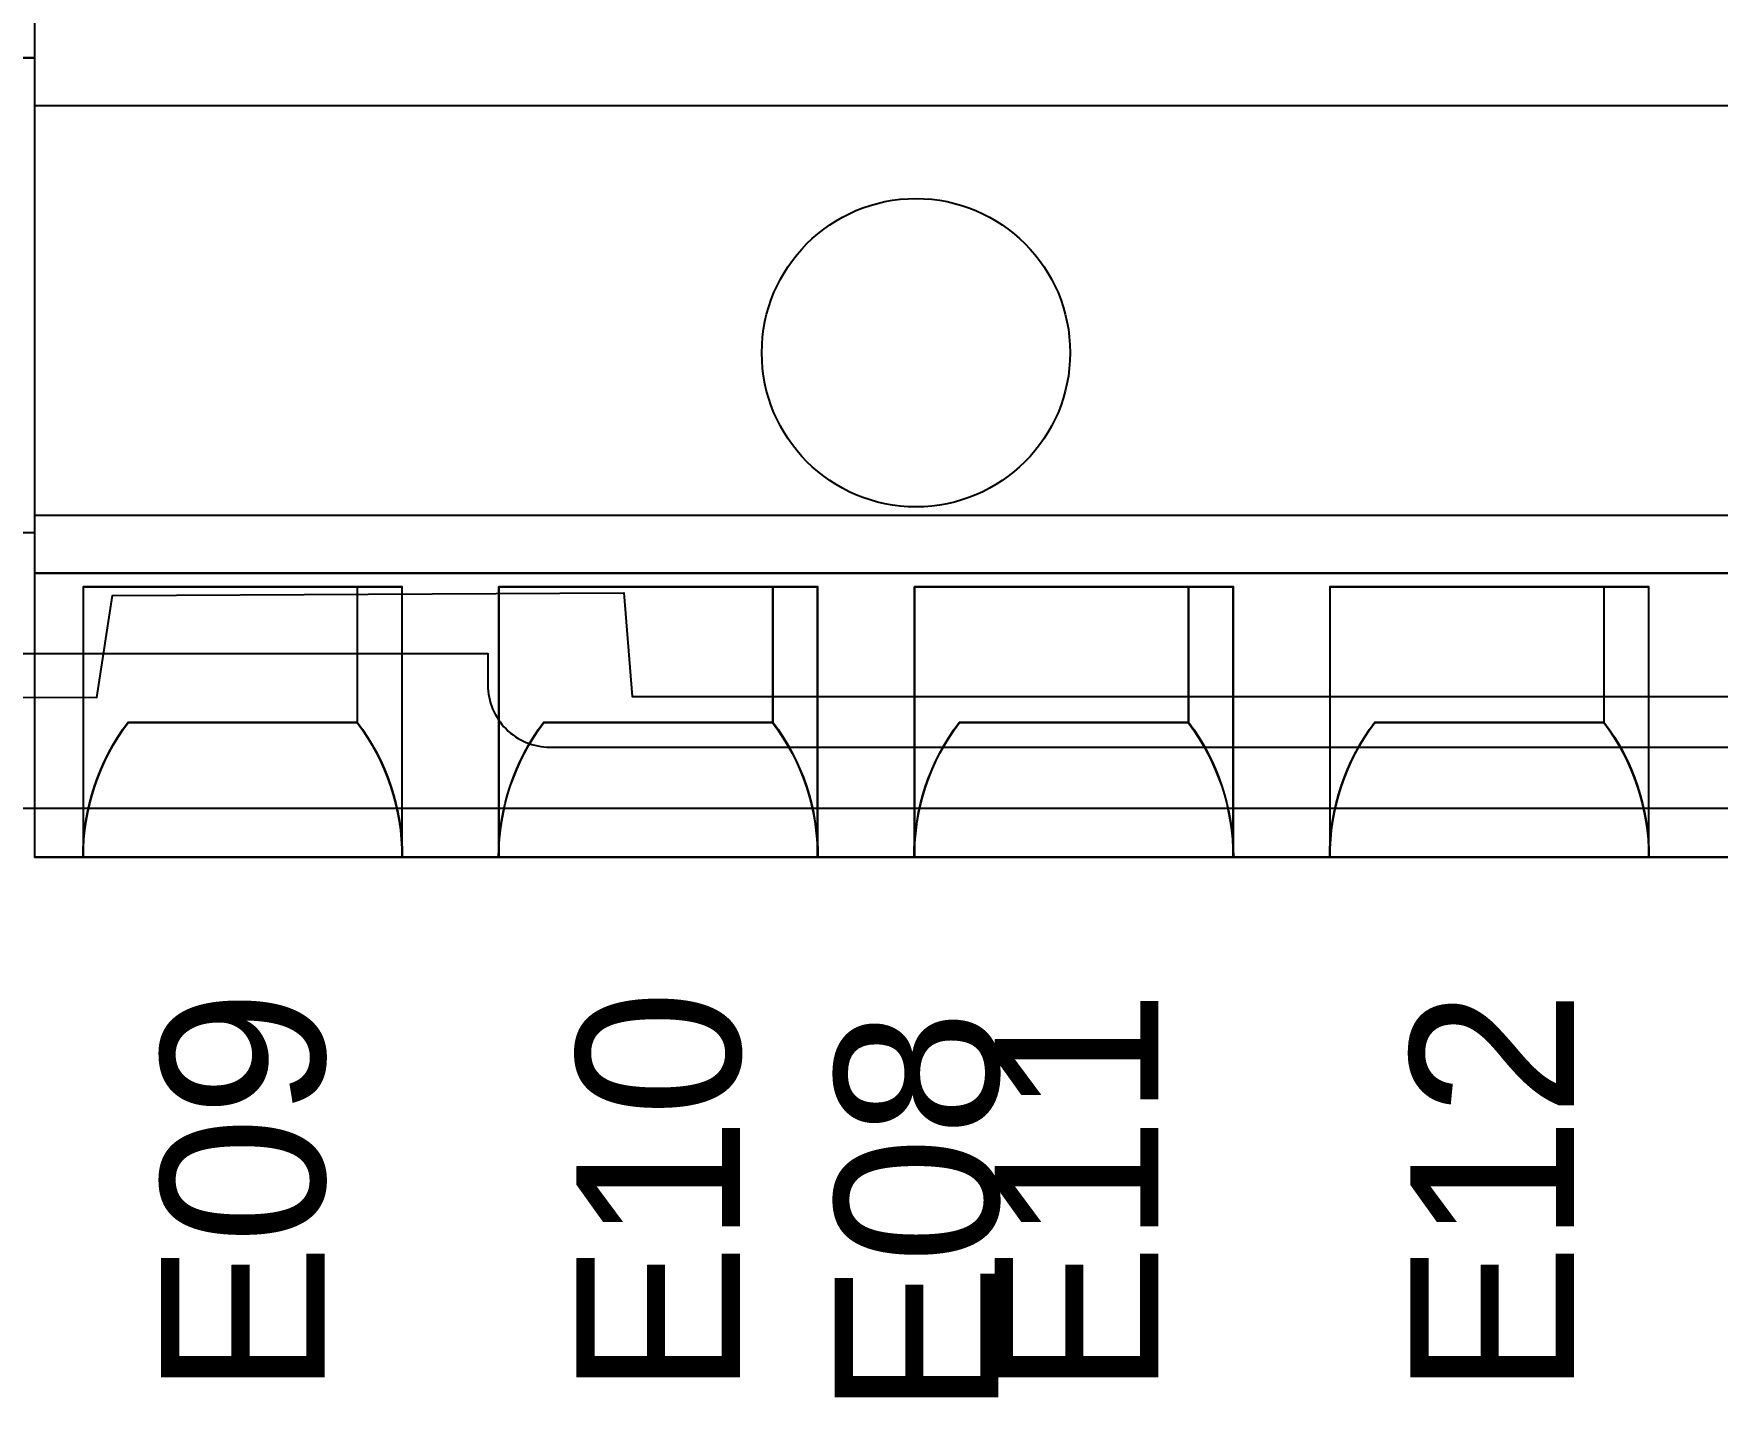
# Model space of a CAD drawing. Extents: x 1.1 to 23.7, y 0.2 to 17.2.
# Drawn here: x 19.825 to 20.636, y 3.214 to 3.87 of the extents above; entities that cross this region are included whole.
import ezdxf

# ---------------------------------------------------------------- set-up
doc = ezdxf.new("R2010")
doc.units = 0
doc.header["$MEASUREMENT"] = 0
for name, color, linetype in [('5_01__9-_0-___10__RTD___NO', 7, 'CONTINUOUS'), ('5_02__9-_B-___10__RTD____3', 7, 'CONTINUOUS'), ('5_03__9-_1-___10__RTD____4', 7, 'CONTINUOUS'), ('5_04__9-_C-___10__RTD____4', 7, 'CONTINUOUS'), ('5_05__9-_5-___10__RTD____8', 7, 'CONTINUOUS'), ('5_06__9-_6-___10__RTD____4', 7, 'CONTINUOUS'), ('5_07__9-_71___10__RTD____3', 7, 'CONTINUOUS'), ('5_10__9-_74___10__RTD____3', 7, 'CONTINUOUS'), ('5_13__9-_3-___10__RTD____8', 7, 'CONTINUOUS'), ('5_14__9-_D-___10__RTD____4', 7, 'CONTINUOUS'), ('6_01__0-__NO_CARD', 7, 'CONTINUOUS'), ('6_02__B-___3__DI___4__DO__', 7, 'CONTINUOUS'), ('6_03__1-___4__DI___4__DO', 7, 'CONTINUOUS'), ('6_04__C-___4__DI___4__FHCI', 7, 'CONTINUOUS'), ('6_05__5-___8__AI', 7, 'CONTINUOUS'), ('6_06__6-___4__AI____4__AO', 7, 'CONTINUOUS'), ('6_07__71___3__AVI', 7, 'CONTINUOUS'), ('6_10__74___3__AVI___4__AFD', 7, 'CONTINUOUS'), ('6_13__3-___8__DI', 7, 'CONTINUOUS'), ('6_14__D-___4__DI___3__DO__', 7, 'CONTINUOUS')]:
    doc.layers.add(name, color=color, linetype=linetype)
doc.styles.add('ARIAL', font='arial.ttf')

msp = doc.modelspace()

# ---------------------------------------------------------------- linework, layer by layer
at = {"layer": '5_01__9-_0-___10__RTD___NO'}
msp.add_lwpolyline([(18.87887, 3.52693), (19.7741, 3.52693, 0.414214), (19.80399, 3.55681), (19.80399, 3.57193), (20.04399, 3.57193), (20.04399, 3.55681, 0.414214), (20.07387, 3.52693), (21.0391, 3.52693, 0.414214)], format="xyb", dxfattribs=at)
at = {"layer": '5_02__9-_B-___10__RTD____3'}
msp.add_lwpolyline([(21.42589, 4.08262), (21.42589, 3.47391), (19.82589, 3.47391), (19.82589, 4.08262)], close=True, dxfattribs=at)
for points in [[(19.82589, 3.85847), (19.66526, 3.85847, 0.414214), (19.62589, 3.8191), (19.62589, 3.66953, 0.414214), (19.66526, 3.63016), (19.82589, 3.63016)], [(19.98101, 3.60398), (19.98101, 3.53885, -0.162987), (20.00266, 3.47385), (20.00266, 3.60398), (19.84912, 3.60398), (19.84912, 3.47391, -0.162853), (19.87077, 3.53885), (19.98101, 3.53885)], [(20.18101, 3.60398), (20.18101, 3.53885, -0.162987), (20.20266, 3.47385), (20.20266, 3.60398), (20.04912, 3.60398), (20.04912, 3.47391, -0.162853), (20.07077, 3.53885), (20.18101, 3.53885)], [(20.38101, 3.60398), (20.38101, 3.53885, -0.162987), (20.40266, 3.47385), (20.40266, 3.60398), (20.24912, 3.60398), (20.24912, 3.47391, -0.162853), (20.27077, 3.53885), (20.38101, 3.53885)], [(20.58101, 3.60398), (20.58101, 3.53885, -0.162987), (20.60266, 3.47385), (20.60266, 3.60398), (20.44912, 3.60398), (20.44912, 3.47391, -0.162853), (20.47077, 3.53885), (20.58101, 3.53885)]]:
    msp.add_lwpolyline(points, format="xyb", dxfattribs=at)
for points in [[(19.82589, 3.83558), (21.42589, 3.83558)], [(19.82589, 3.63849), (21.42589, 3.63849)], [(19.82589, 3.61065), (21.42589, 3.61065)]]:
    msp.add_lwpolyline(points, dxfattribs=at)
at = {"layer": '5_03__9-_1-___10__RTD____4'}
msp.add_lwpolyline([(21.42589, 4.08262), (21.42589, 3.47391), (19.82589, 3.47391), (19.82589, 4.08262)], close=True, dxfattribs=at)
for points in [[(19.82589, 3.85847), (19.66526, 3.85847, 0.414214), (19.62589, 3.8191), (19.62589, 3.66953, 0.414214), (19.66526, 3.63016), (19.82589, 3.63016)], [(19.98101, 3.60398), (19.98101, 3.53885, -0.162987), (20.00266, 3.47385), (20.00266, 3.60398), (19.84912, 3.60398), (19.84912, 3.47391, -0.162853), (19.87077, 3.53885), (19.98101, 3.53885)], [(20.18101, 3.60398), (20.18101, 3.53885, -0.162987), (20.20266, 3.47385), (20.20266, 3.60398), (20.04912, 3.60398), (20.04912, 3.47391, -0.162853), (20.07077, 3.53885), (20.18101, 3.53885)], [(20.38101, 3.60398), (20.38101, 3.53885, -0.162987), (20.40266, 3.47385), (20.40266, 3.60398), (20.24912, 3.60398), (20.24912, 3.47391, -0.162853), (20.27077, 3.53885), (20.38101, 3.53885)], [(20.58101, 3.60398), (20.58101, 3.53885, -0.162987), (20.60266, 3.47385), (20.60266, 3.60398), (20.44912, 3.60398), (20.44912, 3.47391, -0.162853), (20.47077, 3.53885), (20.58101, 3.53885)]]:
    msp.add_lwpolyline(points, format="xyb", dxfattribs=at)
for points in [[(19.82589, 3.83558), (21.42589, 3.83558)], [(19.82589, 3.63849), (21.42589, 3.63849)], [(19.82589, 3.61065), (21.42589, 3.61065)]]:
    msp.add_lwpolyline(points, dxfattribs=at)
at = {"layer": '5_04__9-_C-___10__RTD____4'}
msp.add_lwpolyline([(21.42589, 4.08262), (21.42589, 3.47391), (19.82589, 3.47391), (19.82589, 4.08262)], close=True, dxfattribs=at)
for points in [[(19.82589, 3.85847), (19.66526, 3.85847, 0.414214), (19.62589, 3.8191), (19.62589, 3.66953, 0.414214), (19.66526, 3.63016), (19.82589, 3.63016)], [(19.98101, 3.60398), (19.98101, 3.53885, -0.162987), (20.00266, 3.47385), (20.00266, 3.60398), (19.84912, 3.60398), (19.84912, 3.47391, -0.162853), (19.87077, 3.53885), (19.98101, 3.53885)], [(20.18101, 3.60398), (20.18101, 3.53885, -0.162987), (20.20266, 3.47385), (20.20266, 3.60398), (20.04912, 3.60398), (20.04912, 3.47391, -0.162853), (20.07077, 3.53885), (20.18101, 3.53885)], [(20.38101, 3.60398), (20.38101, 3.53885, -0.162987), (20.40266, 3.47385), (20.40266, 3.60398), (20.24912, 3.60398), (20.24912, 3.47391, -0.162853), (20.27077, 3.53885), (20.38101, 3.53885)], [(20.58101, 3.60398), (20.58101, 3.53885, -0.162987), (20.60266, 3.47385), (20.60266, 3.60398), (20.44912, 3.60398), (20.44912, 3.47391, -0.162853), (20.47077, 3.53885), (20.58101, 3.53885)]]:
    msp.add_lwpolyline(points, format="xyb", dxfattribs=at)
for points in [[(19.82589, 3.83558), (21.42589, 3.83558)], [(19.82589, 3.63849), (21.42589, 3.63849)], [(19.82589, 3.61065), (21.42589, 3.61065)]]:
    msp.add_lwpolyline(points, dxfattribs=at)
at = {"layer": '5_05__9-_5-___10__RTD____8'}
msp.add_lwpolyline([(21.42589, 4.08262), (21.42589, 3.47391), (19.82589, 3.47391), (19.82589, 4.08262)], close=True, dxfattribs=at)
for points in [[(19.82589, 3.85847), (19.66526, 3.85847, 0.414214), (19.62589, 3.8191), (19.62589, 3.66953, 0.414214), (19.66526, 3.63016), (19.82589, 3.63016)], [(19.98101, 3.60398), (19.98101, 3.53885, -0.162987), (20.00266, 3.47385), (20.00266, 3.60398), (19.84912, 3.60398), (19.84912, 3.47391, -0.162853), (19.87077, 3.53885), (19.98101, 3.53885)], [(20.18101, 3.60398), (20.18101, 3.53885, -0.162987), (20.20266, 3.47385), (20.20266, 3.60398), (20.04912, 3.60398), (20.04912, 3.47391, -0.162853), (20.07077, 3.53885), (20.18101, 3.53885)], [(20.38101, 3.60398), (20.38101, 3.53885, -0.162987), (20.40266, 3.47385), (20.40266, 3.60398), (20.24912, 3.60398), (20.24912, 3.47391, -0.162853), (20.27077, 3.53885), (20.38101, 3.53885)], [(20.58101, 3.60398), (20.58101, 3.53885, -0.162987), (20.60266, 3.47385), (20.60266, 3.60398), (20.44912, 3.60398), (20.44912, 3.47391, -0.162853), (20.47077, 3.53885), (20.58101, 3.53885)]]:
    msp.add_lwpolyline(points, format="xyb", dxfattribs=at)
for points in [[(19.82589, 3.83558), (21.42589, 3.83558)], [(19.82589, 3.63849), (21.42589, 3.63849)], [(19.82589, 3.61065), (21.42589, 3.61065)]]:
    msp.add_lwpolyline(points, dxfattribs=at)
at = {"layer": '5_06__9-_6-___10__RTD____4'}
msp.add_lwpolyline([(21.42589, 4.08262), (21.42589, 3.47391), (19.82589, 3.47391), (19.82589, 4.08262)], close=True, dxfattribs=at)
for points in [[(19.82589, 3.85847), (19.66526, 3.85847, 0.414214), (19.62589, 3.8191), (19.62589, 3.66953, 0.414214), (19.66526, 3.63016), (19.82589, 3.63016)], [(19.98101, 3.60398), (19.98101, 3.53885, -0.162987), (20.00266, 3.47385), (20.00266, 3.60398), (19.84912, 3.60398), (19.84912, 3.47391, -0.162853), (19.87077, 3.53885), (19.98101, 3.53885)], [(20.18101, 3.60398), (20.18101, 3.53885, -0.162987), (20.20266, 3.47385), (20.20266, 3.60398), (20.04912, 3.60398), (20.04912, 3.47391, -0.162853), (20.07077, 3.53885), (20.18101, 3.53885)], [(20.38101, 3.60398), (20.38101, 3.53885, -0.162987), (20.40266, 3.47385), (20.40266, 3.60398), (20.24912, 3.60398), (20.24912, 3.47391, -0.162853), (20.27077, 3.53885), (20.38101, 3.53885)], [(20.58101, 3.60398), (20.58101, 3.53885, -0.162987), (20.60266, 3.47385), (20.60266, 3.60398), (20.44912, 3.60398), (20.44912, 3.47391, -0.162853), (20.47077, 3.53885), (20.58101, 3.53885)]]:
    msp.add_lwpolyline(points, format="xyb", dxfattribs=at)
for points in [[(19.82589, 3.83558), (21.42589, 3.83558)], [(19.82589, 3.63849), (21.42589, 3.63849)], [(19.82589, 3.61065), (21.42589, 3.61065)]]:
    msp.add_lwpolyline(points, dxfattribs=at)
at = {"layer": '5_07__9-_71___10__RTD____3'}
msp.add_lwpolyline([(21.06658, 4.11729), (20.11339, 4.11729), (20.10933, 4.06748), (19.86329, 4.06874), (19.85583, 4.11776), (19.65188, 4.11773, 0.364241), (19.60384, 4.07368), (19.60384, 3.59498), (19.60384, 3.59498, 0.364241), (19.65188, 3.55093), (19.85583, 3.5509), (19.86329, 3.59993), (20.10933, 3.60118), (20.11339, 3.55137), (21.06658, 3.55137)], format="xyb", dxfattribs=at)
at = {"layer": '5_10__9-_74___10__RTD____3'}
msp.add_lwpolyline([(19.51171, 4.24718), (21.48902, 4.24718), (21.48902, 3.49747), (19.51171, 3.49747)], close=True, dxfattribs=at)
msp.add_circle((20.25, 3.71673), 0.07419, dxfattribs=at)
at = {"layer": '5_13__9-_3-___10__RTD____8'}
msp.add_lwpolyline([(21.42601, 4.08262), (21.42601, 3.47391), (19.82601, 3.47391), (19.82601, 4.08262)], close=True, dxfattribs=at)
for points in [[(19.82601, 3.85847), (19.66538, 3.85847, 0.414214), (19.62601, 3.8191), (19.62601, 3.66953, 0.414214), (19.66538, 3.63016), (19.82601, 3.63016)], [(19.98113, 3.60398), (19.98113, 3.53885, -0.162987), (20.00278, 3.47385), (20.00278, 3.60398), (19.84924, 3.60398), (19.84924, 3.47391, -0.162853), (19.87089, 3.53885), (19.98113, 3.53885)], [(20.18113, 3.60398), (20.18113, 3.53885, -0.162987), (20.20278, 3.47385), (20.20278, 3.60398), (20.04924, 3.60398), (20.04924, 3.47391, -0.162853), (20.07089, 3.53885), (20.18113, 3.53885)], [(20.38113, 3.60398), (20.38113, 3.53885, -0.162987), (20.40278, 3.47385), (20.40278, 3.60398), (20.24924, 3.60398), (20.24924, 3.47391, -0.162853), (20.27089, 3.53885), (20.38113, 3.53885)], [(20.58113, 3.60398), (20.58113, 3.53885, -0.162987), (20.60278, 3.47385), (20.60278, 3.60398), (20.44924, 3.60398), (20.44924, 3.47391, -0.162853), (20.47089, 3.53885), (20.58113, 3.53885)]]:
    msp.add_lwpolyline(points, format="xyb", dxfattribs=at)
for points in [[(19.82601, 3.83558), (21.42601, 3.83558)], [(19.82601, 3.63849), (21.42601, 3.63849)], [(19.82601, 3.61065), (21.42601, 3.61065)]]:
    msp.add_lwpolyline(points, dxfattribs=at)
at = {"layer": '5_14__9-_D-___10__RTD____4'}
msp.add_lwpolyline([(21.42601, 4.0827), (21.42601, 3.47399), (19.82601, 3.47399), (19.82601, 4.0827)], close=True, dxfattribs=at)
for points in [[(19.82601, 3.85855), (19.66538, 3.85855, 0.414214), (19.62601, 3.81918), (19.62601, 3.6696, 0.414214), (19.66538, 3.63024), (19.82601, 3.63024)], [(19.98113, 3.60406), (19.98113, 3.53893, -0.162987), (20.00278, 3.47393), (20.00278, 3.60406), (19.84924, 3.60406), (19.84924, 3.47399, -0.162853), (19.87089, 3.53893), (19.98113, 3.53893)], [(20.18113, 3.60406), (20.18113, 3.53893, -0.162987), (20.20278, 3.47393), (20.20278, 3.60406), (20.04924, 3.60406), (20.04924, 3.47399, -0.162853), (20.07089, 3.53893), (20.18113, 3.53893)], [(20.38113, 3.60406), (20.38113, 3.53893, -0.162987), (20.40278, 3.47393), (20.40278, 3.60406), (20.24924, 3.60406), (20.24924, 3.47399, -0.162853), (20.27089, 3.53893), (20.38113, 3.53893)], [(20.58113, 3.60406), (20.58113, 3.53893, -0.162987), (20.60278, 3.47393), (20.60278, 3.60406), (20.44924, 3.60406), (20.44924, 3.47399, -0.162853), (20.47089, 3.53893), (20.58113, 3.53893)]]:
    msp.add_lwpolyline(points, format="xyb", dxfattribs=at)
for points in [[(19.82601, 3.83566), (21.42601, 3.83566)], [(19.82601, 3.63856), (21.42601, 3.63856)], [(19.82601, 3.61073), (21.42601, 3.61073)]]:
    msp.add_lwpolyline(points, dxfattribs=at)
at = {"layer": '6_01__0-__NO_CARD'}
msp.add_lwpolyline([(18.87887, 3.52693), (19.7741, 3.52693, 0.414214), (19.80399, 3.55681), (19.80399, 3.57193), (20.04399, 3.57193), (20.04399, 3.55681, 0.414214), (20.07387, 3.52693), (21.0391, 3.52693, 0.414214)], format="xyb", dxfattribs=at)
at = {"layer": '6_02__B-___3__DI___4__DO__'}
msp.add_lwpolyline([(21.42601, 4.08262), (21.42601, 3.47391), (19.82601, 3.47391), (19.82601, 4.08262)], close=True, dxfattribs=at)
for points in [[(19.82601, 3.85847), (19.66538, 3.85847, 0.414214), (19.62601, 3.8191), (19.62601, 3.66953, 0.414214), (19.66538, 3.63016), (19.82601, 3.63016)], [(19.98113, 3.60398), (19.98113, 3.53885, -0.162987), (20.00278, 3.47385), (20.00278, 3.60398), (19.84924, 3.60398), (19.84924, 3.47391, -0.162853), (19.87089, 3.53885), (19.98113, 3.53885)], [(20.18113, 3.60398), (20.18113, 3.53885, -0.162987), (20.20278, 3.47385), (20.20278, 3.60398), (20.04924, 3.60398), (20.04924, 3.47391, -0.162853), (20.07089, 3.53885), (20.18113, 3.53885)], [(20.38113, 3.60398), (20.38113, 3.53885, -0.162987), (20.40278, 3.47385), (20.40278, 3.60398), (20.24924, 3.60398), (20.24924, 3.47391, -0.162853), (20.27089, 3.53885), (20.38113, 3.53885)], [(20.58113, 3.60398), (20.58113, 3.53885, -0.162987), (20.60278, 3.47385), (20.60278, 3.60398), (20.44924, 3.60398), (20.44924, 3.47391, -0.162853), (20.47089, 3.53885), (20.58113, 3.53885)]]:
    msp.add_lwpolyline(points, format="xyb", dxfattribs=at)
for points in [[(19.82601, 3.83558), (21.42601, 3.83558)], [(19.82601, 3.63849), (21.42601, 3.63849)], [(19.82601, 3.61065), (21.42601, 3.61065)]]:
    msp.add_lwpolyline(points, dxfattribs=at)
at = {"layer": '6_03__1-___4__DI___4__DO'}
msp.add_lwpolyline([(21.42601, 4.08262), (21.42601, 3.47391), (19.82601, 3.47391), (19.82601, 4.08262)], close=True, dxfattribs=at)
for points in [[(19.82601, 3.85847), (19.66538, 3.85847, 0.414214), (19.62601, 3.8191), (19.62601, 3.66953, 0.414214), (19.66538, 3.63016), (19.82601, 3.63016)], [(19.98113, 3.60398), (19.98113, 3.53885, -0.162987), (20.00278, 3.47385), (20.00278, 3.60398), (19.84924, 3.60398), (19.84924, 3.47391, -0.162853), (19.87089, 3.53885), (19.98113, 3.53885)], [(20.18113, 3.60398), (20.18113, 3.53885, -0.162987), (20.20278, 3.47385), (20.20278, 3.60398), (20.04924, 3.60398), (20.04924, 3.47391, -0.162853), (20.07089, 3.53885), (20.18113, 3.53885)], [(20.38113, 3.60398), (20.38113, 3.53885, -0.162987), (20.40278, 3.47385), (20.40278, 3.60398), (20.24924, 3.60398), (20.24924, 3.47391, -0.162853), (20.27089, 3.53885), (20.38113, 3.53885)], [(20.58113, 3.60398), (20.58113, 3.53885, -0.162987), (20.60278, 3.47385), (20.60278, 3.60398), (20.44924, 3.60398), (20.44924, 3.47391, -0.162853), (20.47089, 3.53885), (20.58113, 3.53885)]]:
    msp.add_lwpolyline(points, format="xyb", dxfattribs=at)
for points in [[(19.82601, 3.83558), (21.42601, 3.83558)], [(19.82601, 3.63849), (21.42601, 3.63849)], [(19.82601, 3.61065), (21.42601, 3.61065)]]:
    msp.add_lwpolyline(points, dxfattribs=at)
at = {"layer": '6_04__C-___4__DI___4__FHCI'}
msp.add_lwpolyline([(21.42601, 4.08262), (21.42601, 3.47391), (19.82601, 3.47391), (19.82601, 4.08262)], close=True, dxfattribs=at)
for points in [[(19.82601, 3.85847), (19.66538, 3.85847, 0.414214), (19.62601, 3.8191), (19.62601, 3.66953, 0.414214), (19.66538, 3.63016), (19.82601, 3.63016)], [(19.98113, 3.60398), (19.98113, 3.53885, -0.162987), (20.00278, 3.47385), (20.00278, 3.60398), (19.84924, 3.60398), (19.84924, 3.47391, -0.162853), (19.87089, 3.53885), (19.98113, 3.53885)], [(20.18113, 3.60398), (20.18113, 3.53885, -0.162987), (20.20278, 3.47385), (20.20278, 3.60398), (20.04924, 3.60398), (20.04924, 3.47391, -0.162853), (20.07089, 3.53885), (20.18113, 3.53885)], [(20.38113, 3.60398), (20.38113, 3.53885, -0.162987), (20.40278, 3.47385), (20.40278, 3.60398), (20.24924, 3.60398), (20.24924, 3.47391, -0.162853), (20.27089, 3.53885), (20.38113, 3.53885)], [(20.58113, 3.60398), (20.58113, 3.53885, -0.162987), (20.60278, 3.47385), (20.60278, 3.60398), (20.44924, 3.60398), (20.44924, 3.47391, -0.162853), (20.47089, 3.53885), (20.58113, 3.53885)]]:
    msp.add_lwpolyline(points, format="xyb", dxfattribs=at)
for points in [[(19.82601, 3.83558), (21.42601, 3.83558)], [(19.82601, 3.63849), (21.42601, 3.63849)], [(19.82601, 3.61065), (21.42601, 3.61065)]]:
    msp.add_lwpolyline(points, dxfattribs=at)
at = {"layer": '6_05__5-___8__AI'}
msp.add_lwpolyline([(21.42601, 4.08262), (21.42601, 3.47391), (19.82601, 3.47391), (19.82601, 4.08262)], close=True, dxfattribs=at)
for points in [[(19.82601, 3.85847), (19.66538, 3.85847, 0.414214), (19.62601, 3.8191), (19.62601, 3.66953, 0.414214), (19.66538, 3.63016), (19.82601, 3.63016)], [(19.98113, 3.60398), (19.98113, 3.53885, -0.162987), (20.00278, 3.47385), (20.00278, 3.60398), (19.84924, 3.60398), (19.84924, 3.47391, -0.162853), (19.87089, 3.53885), (19.98113, 3.53885)], [(20.18113, 3.60398), (20.18113, 3.53885, -0.162987), (20.20278, 3.47385), (20.20278, 3.60398), (20.04924, 3.60398), (20.04924, 3.47391, -0.162853), (20.07089, 3.53885), (20.18113, 3.53885)], [(20.38113, 3.60398), (20.38113, 3.53885, -0.162987), (20.40278, 3.47385), (20.40278, 3.60398), (20.24924, 3.60398), (20.24924, 3.47391, -0.162853), (20.27089, 3.53885), (20.38113, 3.53885)], [(20.58113, 3.60398), (20.58113, 3.53885, -0.162987), (20.60278, 3.47385), (20.60278, 3.60398), (20.44924, 3.60398), (20.44924, 3.47391, -0.162853), (20.47089, 3.53885), (20.58113, 3.53885)]]:
    msp.add_lwpolyline(points, format="xyb", dxfattribs=at)
for points in [[(19.82601, 3.83558), (21.42601, 3.83558)], [(19.82601, 3.63849), (21.42601, 3.63849)], [(19.82601, 3.61065), (21.42601, 3.61065)]]:
    msp.add_lwpolyline(points, dxfattribs=at)
at = {"layer": '6_06__6-___4__AI____4__AO'}
msp.add_lwpolyline([(21.42601, 4.08262), (21.42601, 3.47391), (19.82601, 3.47391), (19.82601, 4.08262)], close=True, dxfattribs=at)
for points in [[(19.82601, 3.85847), (19.66538, 3.85847, 0.414214), (19.62601, 3.8191), (19.62601, 3.66953, 0.414214), (19.66538, 3.63016), (19.82601, 3.63016)], [(19.98113, 3.60398), (19.98113, 3.53885, -0.162987), (20.00278, 3.47385), (20.00278, 3.60398), (19.84924, 3.60398), (19.84924, 3.47391, -0.162853), (19.87089, 3.53885), (19.98113, 3.53885)], [(20.18113, 3.60398), (20.18113, 3.53885, -0.162987), (20.20278, 3.47385), (20.20278, 3.60398), (20.04924, 3.60398), (20.04924, 3.47391, -0.162853), (20.07089, 3.53885), (20.18113, 3.53885)], [(20.38113, 3.60398), (20.38113, 3.53885, -0.162987), (20.40278, 3.47385), (20.40278, 3.60398), (20.24924, 3.60398), (20.24924, 3.47391, -0.162853), (20.27089, 3.53885), (20.38113, 3.53885)], [(20.58113, 3.60398), (20.58113, 3.53885, -0.162987), (20.60278, 3.47385), (20.60278, 3.60398), (20.44924, 3.60398), (20.44924, 3.47391, -0.162853), (20.47089, 3.53885), (20.58113, 3.53885)]]:
    msp.add_lwpolyline(points, format="xyb", dxfattribs=at)
for points in [[(19.82601, 3.83558), (21.42601, 3.83558)], [(19.82601, 3.63849), (21.42601, 3.63849)], [(19.82601, 3.61065), (21.42601, 3.61065)]]:
    msp.add_lwpolyline(points, dxfattribs=at)
at = {"layer": '6_07__71___3__AVI', "flags": 128}
msp.add_lwpolyline([(21.06658, 4.11729), (20.11339, 4.11729), (20.10933, 4.06748), (19.86329, 4.06874), (19.85583, 4.11776), (19.65188, 4.11773, 0.364241), (19.60384, 4.07368), (19.60384, 3.59498), (19.60384, 3.59498, 0.364241), (19.65188, 3.55093), (19.85583, 3.5509), (19.86329, 3.59993), (20.10933, 3.60118), (20.11339, 3.55137), (21.06658, 3.55137)], format="xyb", dxfattribs=at)
at = {"layer": '6_10__74___3__AVI___4__AFD'}
msp.add_lwpolyline([(19.51171, 4.24718), (21.48902, 4.24718), (21.48902, 3.49747), (19.51171, 3.49747)], close=True, dxfattribs=at)
msp.add_circle((20.25, 3.71673), 0.07419, dxfattribs=at)
at = {"layer": '6_13__3-___8__DI'}
msp.add_lwpolyline([(21.42601, 4.08262), (21.42601, 3.47391), (19.82601, 3.47391), (19.82601, 4.08262)], close=True, dxfattribs=at)
for points in [[(19.82601, 3.85847), (19.66538, 3.85847, 0.414214), (19.62601, 3.8191), (19.62601, 3.66953, 0.414214), (19.66538, 3.63016), (19.82601, 3.63016)], [(19.98113, 3.60398), (19.98113, 3.53885, -0.162987), (20.00278, 3.47385), (20.00278, 3.60398), (19.84924, 3.60398), (19.84924, 3.47391, -0.162853), (19.87089, 3.53885), (19.98113, 3.53885)], [(20.18113, 3.60398), (20.18113, 3.53885, -0.162987), (20.20278, 3.47385), (20.20278, 3.60398), (20.04924, 3.60398), (20.04924, 3.47391, -0.162853), (20.07089, 3.53885), (20.18113, 3.53885)], [(20.38113, 3.60398), (20.38113, 3.53885, -0.162987), (20.40278, 3.47385), (20.40278, 3.60398), (20.24924, 3.60398), (20.24924, 3.47391, -0.162853), (20.27089, 3.53885), (20.38113, 3.53885)], [(20.58113, 3.60398), (20.58113, 3.53885, -0.162987), (20.60278, 3.47385), (20.60278, 3.60398), (20.44924, 3.60398), (20.44924, 3.47391, -0.162853), (20.47089, 3.53885), (20.58113, 3.53885)]]:
    msp.add_lwpolyline(points, format="xyb", dxfattribs=at)
for points in [[(19.82601, 3.83558), (21.42601, 3.83558)], [(19.82601, 3.63849), (21.42601, 3.63849)], [(19.82601, 3.61065), (21.42601, 3.61065)]]:
    msp.add_lwpolyline(points, dxfattribs=at)
at = {"layer": '6_14__D-___4__DI___3__DO__'}
msp.add_lwpolyline([(21.42601, 4.08262), (21.42601, 3.47391), (19.82601, 3.47391), (19.82601, 4.08262)], close=True, dxfattribs=at)
for points in [[(19.82601, 3.85847), (19.66538, 3.85847, 0.414214), (19.62601, 3.8191), (19.62601, 3.66953, 0.414214), (19.66538, 3.63016), (19.82601, 3.63016)], [(19.98113, 3.60398), (19.98113, 3.53885, -0.162987), (20.00278, 3.47385), (20.00278, 3.60398), (19.84924, 3.60398), (19.84924, 3.47391, -0.162853), (19.87089, 3.53885), (19.98113, 3.53885)], [(20.18113, 3.60398), (20.18113, 3.53885, -0.162987), (20.20278, 3.47385), (20.20278, 3.60398), (20.04924, 3.60398), (20.04924, 3.47391, -0.162853), (20.07089, 3.53885), (20.18113, 3.53885)], [(20.38113, 3.60398), (20.38113, 3.53885, -0.162987), (20.40278, 3.47385), (20.40278, 3.60398), (20.24924, 3.60398), (20.24924, 3.47391, -0.162853), (20.27089, 3.53885), (20.38113, 3.53885)], [(20.58113, 3.60398), (20.58113, 3.53885, -0.162987), (20.60278, 3.47385), (20.60278, 3.60398), (20.44924, 3.60398), (20.44924, 3.47391, -0.162853), (20.47089, 3.53885), (20.58113, 3.53885)]]:
    msp.add_lwpolyline(points, format="xyb", dxfattribs=at)
for points in [[(19.82601, 3.83558), (21.42601, 3.83558)], [(19.82601, 3.63849), (21.42601, 3.63849)], [(19.82601, 3.61065), (21.42601, 3.61065)]]:
    msp.add_lwpolyline(points, dxfattribs=at)

# ---------------------------------------------------------------- texts
at = {"layer": '5_01__9-_0-___10__RTD___NO', "style": 'ARIAL'}
for s, p in [('E09', (19.96539, 3.21465)), ('E10', (20.16537, 3.21465)), ('E11', (20.36666, 3.21465)), ('E12', (20.56664, 3.21465))]:
    msp.add_text(s, height=0.078667, rotation=90, dxfattribs=at).set_placement(p)
at = {"layer": '5_02__9-_B-___10__RTD____3', "style": 'ARIAL'}
for s, p in [('E09', (19.96527, 3.21465)), ('E10', (20.16525, 3.21465)), ('E11', (20.36654, 3.21465)), ('E12', (20.56652, 3.21465))]:
    msp.add_text(s, height=0.078667, rotation=90, dxfattribs=at).set_placement(p)
at = {"layer": '5_03__9-_1-___10__RTD____4', "style": 'ARIAL'}
for s, p in [('E09', (19.96527, 3.21465)), ('E10', (20.16525, 3.21465)), ('E11', (20.36654, 3.21465)), ('E12', (20.56652, 3.21465))]:
    msp.add_text(s, height=0.078667, rotation=90, dxfattribs=at).set_placement(p)
at = {"layer": '5_04__9-_C-___10__RTD____4', "style": 'ARIAL'}
for s, p in [('E09', (19.96527, 3.21465)), ('E10', (20.16525, 3.21465)), ('E11', (20.36654, 3.21465)), ('E12', (20.56652, 3.21465))]:
    msp.add_text(s, height=0.078667, rotation=90, dxfattribs=at).set_placement(p)
at = {"layer": '5_05__9-_5-___10__RTD____8', "style": 'ARIAL'}
for s, p in [('E09', (19.96527, 3.21465)), ('E10', (20.16525, 3.21465)), ('E11', (20.36654, 3.21465)), ('E12', (20.56652, 3.21465))]:
    msp.add_text(s, height=0.078667, rotation=90, dxfattribs=at).set_placement(p)
at = {"layer": '5_06__9-_6-___10__RTD____4', "style": 'ARIAL'}
for s, p in [('E09', (19.96527, 3.21465)), ('E10', (20.16525, 3.21465)), ('E11', (20.36654, 3.21465)), ('E12', (20.56652, 3.21465))]:
    msp.add_text(s, height=0.078667, rotation=90, dxfattribs=at).set_placement(p)
at = {"layer": '5_10__9-_74___10__RTD____3', "style": 'ARIAL'}
msp.add_text('E08', height=0.078667, rotation=90, dxfattribs=at).set_placement((20.28962, 3.20509))
at = {"layer": '5_13__9-_3-___10__RTD____8', "style": 'ARIAL'}
for s, p in [('E09', (19.96539, 3.21465)), ('E10', (20.16537, 3.21465)), ('E11', (20.36666, 3.21465)), ('E12', (20.56664, 3.21465))]:
    msp.add_text(s, height=0.078667, rotation=90, dxfattribs=at).set_placement(p)
at = {"layer": '5_14__9-_D-___10__RTD____4', "style": 'ARIAL'}
for s, p in [('E09', (19.96539, 3.21472)), ('E10', (20.16537, 3.21472)), ('E11', (20.36666, 3.21472)), ('E12', (20.56664, 3.21472))]:
    msp.add_text(s, height=0.078667, rotation=90, dxfattribs=at).set_placement(p)
at = {"layer": '6_01__0-__NO_CARD', "style": 'ARIAL'}
for s, p in [('E09', (19.96539, 3.21465)), ('E10', (20.16537, 3.21465)), ('E11', (20.36666, 3.21465)), ('E12', (20.56664, 3.21465))]:
    msp.add_text(s, height=0.078667, rotation=90, dxfattribs=at).set_placement(p)
at = {"layer": '6_02__B-___3__DI___4__DO__', "style": 'ARIAL'}
for s, p in [('E09', (19.96539, 3.21465)), ('E10', (20.16537, 3.21465)), ('E11', (20.36666, 3.21465)), ('E12', (20.56664, 3.21465))]:
    msp.add_text(s, height=0.078667, rotation=90, dxfattribs=at).set_placement(p)
at = {"layer": '6_03__1-___4__DI___4__DO', "style": 'ARIAL'}
for s, p in [('E09', (19.96539, 3.21465)), ('E10', (20.16537, 3.21465)), ('E11', (20.36666, 3.21465)), ('E12', (20.56664, 3.21465))]:
    msp.add_text(s, height=0.078667, rotation=90, dxfattribs=at).set_placement(p)
at = {"layer": '6_04__C-___4__DI___4__FHCI', "style": 'ARIAL'}
for s, p in [('E09', (19.96539, 3.21465)), ('E10', (20.16537, 3.21465)), ('E11', (20.36666, 3.21465)), ('E12', (20.56664, 3.21465))]:
    msp.add_text(s, height=0.078667, rotation=90, dxfattribs=at).set_placement(p)
at = {"layer": '6_05__5-___8__AI', "style": 'ARIAL'}
for s, p in [('E09', (19.96539, 3.21465)), ('E10', (20.16537, 3.21465)), ('E11', (20.36666, 3.21465)), ('E12', (20.56664, 3.21465))]:
    msp.add_text(s, height=0.078667, rotation=90, dxfattribs=at).set_placement(p)
at = {"layer": '6_06__6-___4__AI____4__AO', "style": 'ARIAL'}
for s, p in [('E09', (19.96539, 3.21465)), ('E10', (20.16537, 3.21465)), ('E11', (20.36666, 3.21465)), ('E12', (20.56664, 3.21465))]:
    msp.add_text(s, height=0.078667, rotation=90, dxfattribs=at).set_placement(p)
at = {"layer": '6_10__74___3__AVI___4__AFD', "style": 'ARIAL'}
msp.add_text('E08', height=0.078667, rotation=90, dxfattribs=at).set_placement((20.28962, 3.20509))
at = {"layer": '6_13__3-___8__DI', "style": 'ARIAL'}
for s, p in [('E09', (19.96539, 3.21465)), ('E10', (20.16537, 3.21465)), ('E11', (20.36666, 3.21465)), ('E12', (20.56664, 3.21465))]:
    msp.add_text(s, height=0.078667, rotation=90, dxfattribs=at).set_placement(p)
at = {"layer": '6_14__D-___4__DI___3__DO__', "style": 'ARIAL'}
for s, p in [('E09', (19.96539, 3.21465)), ('E10', (20.16537, 3.21465)), ('E11', (20.36666, 3.21465)), ('E12', (20.56664, 3.21465))]:
    msp.add_text(s, height=0.078667, rotation=90, dxfattribs=at).set_placement(p)

doc.saveas('drawing.dxf')
